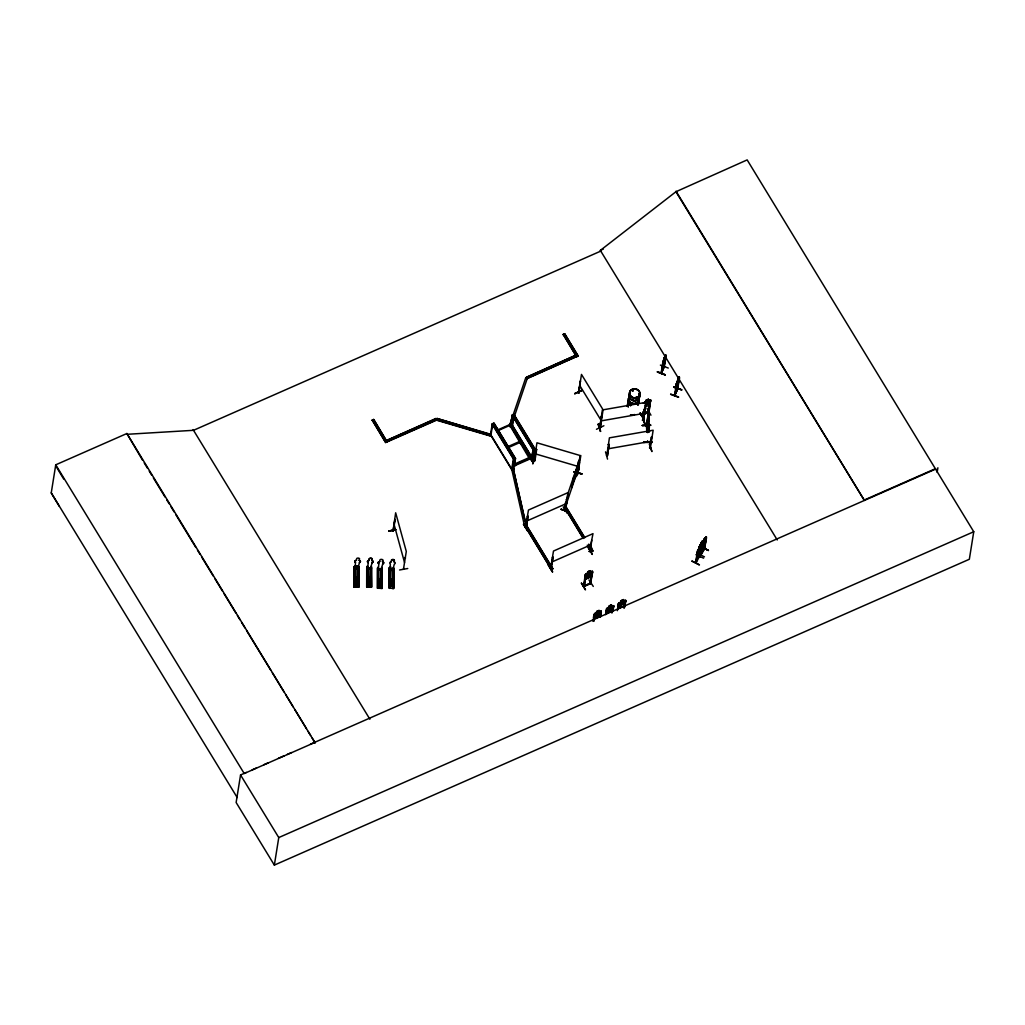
<?xml version="1.0" encoding="UTF-8"?>
<svg xmlns="http://www.w3.org/2000/svg" width="1025" height="1025" viewBox="0 0 1025 1025"><rect width="100%" height="100%" fill="white"/><g stroke="black" fill="none" stroke-linecap="round" stroke-linejoin="round"><path stroke-width="1.5" d="M353.984 586.928L354.445 566.774L358.955 567.12L358.84 587.12L354.009 586.928L354.65 586.953L354.548 566.056L354.868 586.979L354.996 568.516M354.086 586.941L354.137 566.94M354.381 586.864L354.548 566.056M355.009 566.979L355.111 586.889M355.444 586.992L355.56 568.529M356.405 560.355L356.405 560.201A2.819 1.384 0.3 0 0 355.47 562.341L355.47 562.494A2.819 1.384 0.3 0 1 356.405 560.355L356.636 558.715A1.409 0.692 0.3 0 1 358.161 558.074A1.409 0.692 0.3 0 1 359.455 558.83L359.455 558.984M355.918 566.697L356.111 565.672M357.213 566.748L357.405 565.723M357.469 568.593L357.405 585.518L357.571 568.606M358.032 584.007L358.135 568.619M355.47 562.341L355.201 567.824L358.02 567.94L355.201 567.671M358.238 584.019L358.442 566.223L358.865 587.12M354.624 586.966L358.571 586.941L358.442 566.223M359.211 560.47L359.211 560.316A2.819 1.384 0.3 0 1 359.455 562.507L359.455 562.661A2.819 1.384 0.3 0 0 359.211 560.47L359.455 558.83M366.835 567.043L367.245 587.082L367.539 566.184L366.732 567.03L366.668 587.043L371.524 587.222L371.614 567.222L370.947 567.184M367.027 586.966L367.206 566.172M367.475 585.518L367.552 568.606M367.924 566.915L367.77 586.992M368.039 584.019L368.103 568.644M369.051 560.457L369.051 560.303A2.819 1.384 0.3 0 0 368.129 562.443L368.129 562.597A2.819 1.384 0.3 0 1 369.051 560.457L369.295 558.817A1.409 0.692 0.3 0 1 370.807 558.189A1.409 0.692 0.3 0 1 372.113 558.933L372.113 559.086A1.409 0.692 0.3 0 0 370.807 558.343A1.409 0.692 0.3 0 0 369.295 558.971L369.295 558.817M368.116 584.032L368.206 568.632M370.153 585.634L370.127 568.696M370.678 568.734L370.64 587.197L370.781 568.721M368.129 562.443L367.86 567.927L370.678 568.042L367.86 567.773M371.422 566.338L371.498 587.222L371.101 566.325L371.217 587.043L367.309 587.056M371.87 560.572L371.87 560.419A2.819 1.384 0.3 0 1 372.101 562.61L372.101 562.763A2.819 1.384 0.3 0 0 371.87 560.572L372.113 558.933M378.071 569.964L381.941 570.272L382.056 569.554L378.071 569.964L378.174 567.363L377.367 568.222L377.341 588.235L382.158 588.401L381.736 567.517L381.62 582.238M377.713 568.145L377.636 588.068L382.133 588.414M377.841 586.71L377.841 567.35M378.02 571.322L378.123 586.723L378.276 571.348M378.443 588.171L378.289 568.273M378.75 586.748L378.84 569.823M379.686 561.636L379.686 561.482A2.819 1.384 0.3 0 0 378.763 563.635L378.763 563.788A2.819 1.384 0.3 0 1 379.686 561.636L379.929 559.996A1.409 0.692 0.3 0 1 381.441 559.368A1.409 0.692 0.3 0 1 382.735 560.124L382.504 561.764A2.819 1.384 0.3 0 1 382.735 563.955L382.735 563.801A2.819 1.384 0.3 0 0 382.504 561.61L382.735 560.124M380.762 569.874L380.685 586.8L380.775 569.887M381.121 568.196L381.223 588.376M381.338 582.226L381.313 569.913M378.494 568.965L381.3 569.08M381.543 582.238L381.415 569.913M382.043 588.414L382.056 567.53M389.628 568.375L388.975 568.35L389.474 588.388L389.436 567.478L389.667 570.092M389.551 582.226L389.769 567.491M389.833 582.238L389.782 569.913M390.051 588.299L389.795 568.375M390.089 588.312L390.448 568.414M390.371 582.264L390.448 569.951M390.82 568.119L391.012 567.094M394.1 561.738L394.1 561.892A2.819 1.384 0.3 0 1 394.343 564.07L392.908 569.362L390.089 569.247L390.358 563.904A2.819 1.384 0.3 0 1 391.294 561.764L391.294 561.61M391.524 560.124L391.524 560.278A1.409 0.692 0.3 0 1 393.049 559.65A1.409 0.692 0.3 0 1 394.343 560.406L394.343 560.252A1.409 0.692 0.3 0 0 393.049 559.496A1.409 0.692 0.3 0 0 391.524 560.124L391.294 561.764M392.383 586.941L392.357 570.002M392.87 588.517L392.716 569.862M392.742 569.938L392.626 588.388M392.908 569.362L390.089 569.093M392.921 586.966L393.023 570.041M393.19 588.517L393.331 567.645L393.741 588.542L393.843 568.529L393.19 568.503L393.831 568.542M393.395 588.44L393.664 567.658M648.761 416.611L648.658 414.407L646.416 426.349L648.172 413.818L648.838 419.763L647.185 431.269M648.838 419.75L646.877 432.178L646.416 425.132M699.55 556.959L701.228 545.672L699.793 556.78M699.742 556.844L699.524 556.203L696.001 563.033M647.864 417.649C648.159 433.857 649.145 407.028 648.287 418.405M648.505 427.028L648.876 431.717L648.953 423.479L649.402 425.99M378.494 569.118L378.763 563.635M648.889 432.063L649.068 424.811M643.546 442.223L651.977 441.967L644.956 442.121M648.274 418.687L648.197 422.403L648.928 416.791M646.788 426.272L646.327 425.631M646.467 426.067L646.813 425.273M648.312 414.113L647.851 423.812M648.172 428.911L648.389 431.768L648.236 426.823M647.941 442.211L647.967 441.737M647.582 429.911L647.352 422.121M526.273 527.478C524.185 528.093 527.644 525.812 525.389 527.503L527.901 516.203L526.248 527.542L525.543 527.773L528.452 510.04L567.952 492.653L564.993 510.514L565.608 509.912M577.498 473.793L577.805 472.692M578.126 472.833L577.754 473.947L579.471 462.147M515.037 464.697L514.883 465.619L514.793 460.917M370.076 578.83L369.858 577.908M390.768 579.163L390.602 580.265M59.348 506.388L51.25 492.923L55.747 464.812L126.895 433.511L315.213 743.035L312.279 738.218M142.565 460.212L126.895 433.511M246.372 772.402L240.555 774.964L236.134 802.498L274.354 865.1L969.342 559.266L973.75 531.732L747.161 159.9L675.949 191.726L864.395 500.443L676.026 191.214M274.354 865.1L278.762 837.566L240.555 774.964M490.488 436.086L491.013 434.382L436.996 418.469L490.949 434.728L490.488 436.086L436.483 420.173L385.669 442.544L372.216 420.083L373.664 419.443L387.104 441.903M435.753 418.546L436.483 420.173L435.753 418.546L386.322 440.609L373.664 419.443M354.881 566.069L358.353 566.799M354.419 577.37L358.609 577.69M354.394 581.201L358.596 581.521M358.942 567.12L358.776 566.236M385.669 442.544L372.216 420.083M367.065 577.472L371.268 577.793M367.053 581.303L371.242 581.623M377.7 580.688L381.889 581.008M377.674 584.519L381.864 584.839M395.714 529.899L388.821 531.014L395.714 529.682M393.228 530.117L393.023 531.232L395.663 512.795L406.297 551.476L403.466 569.183M394.868 519.432L393.023 531.232M392.87 530.028L393.318 531.181L395.061 520.085M389.436 567.478L389.474 588.388M389.257 588.03L393.1 588.504M394.1 561.892L394.343 560.252M393.228 570.246L393.651 569.682L393.536 570.4L389.321 570.22L389.756 569.528M399.558 569.99L407.745 568.516M492.256 423.812L490.501 434.818L512.103 470.206L513.743 469.476L515.511 458.47L493.909 423.082L492.256 423.812L513.858 459.187L512.103 470.206M490.949 435.061L492.589 424.85M493.909 423.082L515.447 458.867L513.794 459.597L492.192 424.209M509.938 424.401L525.761 377.764L527.337 378.225L578.151 355.854L564.647 333.74L563.212 334.381L576.652 356.841L563.212 334.381M510.13 427.053L509.438 424.734L529.694 459.097L529.272 458.406M510.45 426.041L512.218 415.023L513.858 414.305L535.46 449.68L533.705 460.699L532.052 461.429L529.566 457.342M512.551 416.073L510.911 426.285L512.551 425.554L514.191 415.343L512.551 416.073L509.899 425.388L497.74 430.769M512.628 421.993L512.103 425.311L531.206 456.612M513.102 419.071L513.858 414.305M525.761 377.764L527.273 378.571L578.151 355.854M511.629 469.399L513.41 458.944L515.05 458.226M526.491 377.277L575.922 355.201L526.491 377.277L527.273 378.571L526.543 376.931M514.114 464.056L514.588 461.148M531.732 460.379L533.359 450.167L535.012 449.437L534.538 452.358M532.052 461.429L533.82 450.411L512.218 415.023M532.833 463.8L535.268 456.612L532.898 463.62M533.602 458.201L534.076 455.279M523.378 524.313L527.516 530.963M534.294 460.238L536.946 442.787L580.15 455.523L578.395 466.529M551.373 569.464L524.428 524.877L525.863 524.249L552.808 568.824L551.373 569.464L524.377 525.223L524.326 524.467L525.94 524.236L513.294 468.822L525.184 521.507M534.909 460.43L534.089 460.071L534.935 460.738L536.69 449.45L535.87 449.488L536.69 449.45M534.371 459.802L534.807 460.725M527.901 516.203L526.363 527.401M578.1 356.2L564.647 333.74M582.174 390.205L574.782 393.498M552.565 571.758L548.439 565.172M548.413 565.326L552.552 571.976L548.477 565.134M579.061 392.78L580.406 381.108L578.677 392.78M551.373 568.478L552.936 557.203L550.425 568.555L551.45 568.017L550.566 568.785L553.487 551.04L592.988 533.653L589.452 551.719M578.638 392.793L578.664 391.653M578.728 392.165L581.482 374.42L603.084 409.795L600.291 427.873L601.637 415.894L599.984 427.681L600.061 426.541M580.15 381.223L578.805 392.895L578.343 392.165L579.023 392.678M552.936 557.203L550.745 568.747M561.149 509.194L569.093 512.154L561.136 509.233M563.186 506.824L567.273 513.435M583.212 538.445L564.442 507.273L565.89 506.645L584.698 537.472M565.288 509.771L564.237 510.463L565.582 502.442M566.21 499.636L566.735 499.111L564.544 510.655M565.774 505.171L565.185 510.386L564.455 510.655M565.608 510.027L567.312 498.906M571.95 487.528L573.718 476.51M574.128 481.109L575.883 470.103M578.433 461.762L579.163 461.968L578.433 461.762L576.588 473.012L577.216 473.281L578.113 468.271M576.832 472.358L576.562 473.076M578.728 469.629L576.319 476.407M565.403 510.501L568.17 492.846L580.829 455.536L577.805 473.947L579.266 462.787M581.982 474.037L573.859 471.833M596.473 429.283L603.892 425.747M599.792 427.566L599.907 426.861M642.547 420.429L644.315 409.142L645.058 409.013L643.354 420.314L642.47 420.173L643.29 420.032L646.134 402.325L602.38 409.949L599.727 427.976L599.612 426.656L600.342 427.809M601.637 415.894L599.83 426.836M598.433 424.132L600.535 431.192M581.38 583.251L585.493 589.887L581.444 583.058M584.711 578.267L585.249 574.551L587.761 573.001L588.043 571.655M591.015 583.033L583.481 586.428L585.326 574.525M584.288 586.364L585.916 575.115L583.545 586.697L584.429 585.928M605.519 451.858L607.543 459.11M585.916 575.115L584.224 586.095M590.233 551.335L591.771 540.124M587.876 573.077L588.094 571.732L590.362 570.733M588.798 544.173C595.256 550.63 592.373 556.268 588.171 546.146M649.748 447.938L650.324 448.271L653.156 430.231L609.414 437.854L606.813 455.472M588.414 571.707L589.875 571.066M606.749 455.869L607.453 455.702L609.081 444.414L608.337 444.555L609.081 444.414M609.145 444.671L607.389 455.677L606.685 455.83M588.145 547.683L592.296 554.294M588.965 579.919L593.283 586.441M590.695 583.225L592.578 571.425L591.848 571.207C589.132 574.167 590.925 568.427 590.233 572.001L591.246 571.924L590.836 574.461L587.184 577.075L586.133 576.524L586.543 574L587.799 573.077M590.131 583.789L591.822 572.514L592.629 572.45L590.169 583.814L591.822 572.514M592.45 571.399L590.977 576.716L585.326 579.24L584.673 578.19M592.975 621.406L594.923 613.398L601.278 611.054L600.483 616.64M593.373 620.061L594.654 614.821L593.783 621.342M593.642 621.112L594.654 614.821M600.624 614.705L601.201 611.105L598.882 611.784L599.138 610.272L596.717 611.348L594.884 616.23L595.922 616.781L598.19 615.782L599.984 611.63L598.843 611.707M599.817 616.935L601.239 611.925L600.624 616.871M599.945 617.165L600.573 612.22M605.801 612.527L607.274 607.966L613.668 605.685L611.233 606.352L611.489 604.84L609.055 605.916L607.223 610.798L608.261 611.348L610.528 610.349L612.322 606.198L611.182 606.288M605.57 614.398L606.416 608.799M605.711 614.628L606.992 609.388L606.377 614.334M606.236 614.103L606.992 609.388M649.068 411.64C632.361 421.326 647.07 409.103 649.004 412.037L650.542 400.788L648.172 412.357L649.876 401.083M641.624 414.484L641.701 415.279L649.004 411.999M611.528 604.917L611.272 606.198M642.098 414.689L642.239 414.638M642.278 414.997L642.842 411.781M642.393 416.509L644.892 423.671L642.47 416.278M611.899 613.078L613.578 606.493L612.963 611.438M644.315 409.142L642.662 420.429L643.444 419.609M648.863 412.101L650.632 399.981L648.197 400.647L648.453 399.135L646.019 400.211L645.852 401.633L643.341 403.184L650.555 400.032M612.297 611.733L612.912 606.787M645.852 401.633L646.07 400.288M612.963 609.273L613.539 605.673M642.291 425.618L650.747 425.17L642.316 425.362M612.822 611.207L613.629 605.621M648.364 399.225L648.146 400.57L649.286 400.493L648.889 403.017L645.225 405.644M644.52 423.53L642.432 416.291M650.632 399.981L648.992 405.208M646.942 431.704L646.647 425.529L648.12 414.6L648.466 415.253M618.447 603.507C615.705 609.427 620.407 608.555 624.161 605.698L625.122 604.02M617.357 610.682L618.498 603.571M648.748 414.523L648.53 415.881L648.274 415.125M617.755 609.337L619.036 604.097L618.511 604.622M618.421 609.042L619.036 604.097M647.48 431.269L648.351 422.851M647.557 432.499C649.799 433.28 646.929 405.695 648.543 424.427M647.8 431.833L648.3 428.681M665.225 374.74L657.358 371.768L665.212 374.791M647.851 432.499L648.364 429.347M649.004 425.708L648.863 431.999M623.226 600.983L624.366 600.906L623.956 603.43L620.304 606.044L619.254 605.493L621.163 600.624M650.952 415.202L646.942 408.334M649.184 427.976L648.774 430.5L648.915 427.848M648.915 424.491L649.081 425.26L649.389 423.773L649.363 427.553M647.582 441.147L647.941 441.89M660.395 365.105L668.274 368.052M649.414 444.414L651.926 451.577L649.543 444.376M662.957 361.505L661.125 373.42L664.072 366.361M664.482 366.348L661.394 373.523L664.021 358.827M623.943 607.787L625.622 601.188L625.007 606.147M651.349 437.047L649.76 448.373C649.043 446.99 652.771 435.113 651.413 437.303M663.444 360.339L664.879 357.2L661.497 373.407M624.084 608.017L624.942 601.483M663.957 359.275L661.304 372.78M664.085 358.891L664.367 357.328M625.045 604.058L625.66 600.317L624.609 607.492M665.366 356.418L663.162 363.337L665.302 355.303L664.303 357.776M665.609 356.316L663.816 367.398L666.16 355.803L664.187 367.373M663.854 366.835L665.648 355.188M673.784 387.245L681.843 389.82L673.848 386.989M675.872 387.258L676.397 383.529L674.565 395.445L677.653 388.27M677.397 381.3L674.886 395.548L677.82 379.352M677.525 380.916L678.652 377.303L676.615 385.387L678.806 378.443L678.345 381.467L676.5 384.939M678.319 379.224L676.359 384.362L676.91 383.863M678.396 378.776L678.652 377.303M677.256 389.423L679.357 376.918L677.243 389.257M677.525 389.526L679.601 377.828M678.614 397.008L670.722 394.087M681.728 389.948L673.835 387.13M691.978 561.213L699.46 564.929L692.003 560.995M695.949 554.704L703.586 558.177M697.013 553.128L704.483 556.844M695.591 563.007L697.436 551.078L700.921 545.018M696.283 562.597L697.743 551.347L695.911 562.328M695.885 563.071L699.012 547.171M699.191 547.043L698.755 548.554M698.896 550.476L701.113 542.891M699.998 546.568L700.267 545.095L700.075 546.607L700.562 545.966M701.023 542.853L700.165 545.736M700.818 544.698C702.035 546.492 695.501 557.92 698.922 550.041L700.511 546.299L700.062 549.323L697.679 552.552M701.292 542.763L702.074 541.507M702.035 542.75L700.408 547.222M704.559 548.554L700.6 554.871L700.972 553.923M701.946 546.748L702.689 541.7L700.805 545.646M706.533 537.728L704.431 549.387L706.392 536.818L702.535 543.096L700.664 554.845M702.996 542.994L703.304 540.534L700.895 555.076L703.06 543.417M703.778 540.918L703.368 543.442L704.969 538.958L703.073 541.905L704.034 539.137L705.969 536.959M703.893 540.534L704.239 538.983M705.008 537.728L704.175 539.432M704.495 549.272L704.623 548.144M704.162 549.195L706.392 536.818M700.985 546.658L708.429 550.476L700.998 546.517M937.158 472.333L937.888 467.772M632.002 390.41L632.63 389.756M632.681 390.871L632.297 390.153M636.358 396.97L637.025 397.277M661.074 373.369L664.123 366.719M675.232 394.497L674.629 395.048L677.743 389.013M677.576 389.244L677.589 388.347M564.275 510.36L564.916 509.694M564.378 510.027L565.044 509.72M589.26 551.463L590.144 550.694L589.58 551.271M583.545 585.993L584.212 585.736M642.393 414.561L641.471 414.958M648.12 412.063L648.992 411.627M561.098 509.438L569.208 511.782M664.879 360.595L665.417 358.558M358.02 567.94L359.455 562.507M370.678 568.042L372.101 562.61M381.3 569.234L382.735 563.801M665.366 356.444L663.047 362.914M657.294 372.024L665.161 375.022M599.548 427.053L600.509 427.361M607.377 455.023L606.531 455.51L607.466 455.01M700.754 548.516L697.038 555.396M705.085 542.417L705.725 540.406L702.176 547.376L701.907 546.62M702.714 544.173L700.575 548.618M535.076 460.084L534.115 460.494M577.472 472.845L577.459 472.576M576.281 476.638L578.689 469.412M676.462 383.619L679.434 376.944M436.483 420.173L436.996 418.469M514.063 417.342L527.337 378.225M566.402 503.864L579.061 466.554M533.359 450.167L530.309 458.828L514.268 465.888M701.459 546.363L702.279 544.237M670.606 394.369L678.486 397.29M698.012 549.951L697.474 551.168M599.676 427.169L600.099 427.284M665.904 354.893L662.932 361.556M665.033 356.777L665.673 355.111M677.743 379.801L678.742 377.328M675.949 387.706L678.858 380.583L676 387.834M677.704 389L677.961 388.411L674.937 395.432M355.611 578.228L356.303 577.562M357.328 578.92L357.007 577.664L355.713 578.023M379.019 579.202L378.904 579.945M380.736 579.907L379.019 580.022M390.499 579.637L391.435 578.958M392.216 580.342L391.166 579.087M636.371 396.867L636.922 397.316M643.418 419.904L642.688 420.007M650.388 448.181L649.568 447.682L650.439 447.477L649.581 448.066M650.055 403.619L649.081 405.298L644.763 407.104M590.938 576.639L592.002 575.051M594.974 613.462L593.988 614.244L593.411 617.883L594.064 618.946L599.779 616.435L600.74 614.757M612.117 611.002L613.04 609.247L612.117 611.002L606.416 613.514L605.749 612.45M624.994 603.981L624.161 605.698M700.267 545.095L698.973 547.196L700.344 545.133M699.114 547.504L699.896 546.235M697.743 551.347L697.384 551.924L697.999 551.476M702.087 547.324L705.187 542.443M701.01 554.961L704.88 548.273M708.429 550.476L700.869 546.248M701.074 542.917L702.368 540.828L699.447 557.344M702.022 542.251L703.304 540.534M703.022 540.828L699.934 545.582M599.638 426.554L600.381 427.079M645.212 405.311L646.698 403.466L648.594 403.863L647.262 402.94L649.03 400.724L646.839 402.851L644.968 402.518L646.262 403.402M590.913 583.52L583.712 586.659M392.806 530.578L393.318 531.181M600.471 431.371L598.369 424.171M357.353 578.805L356.521 579.292M368.539 577.857L368.27 578.753M369.641 579.304L370.102 578.292M705.046 538.509L705.623 537.907L704.393 542.571L702.727 544.493M619.343 602.738L618.421 603.597L625.698 600.394M534.358 459.841L534.089 460.558M675.949 191.726L600.432 250.331L600.868 251.061L193.533 430.308L126.767 434.318M644.597 402.556L645.878 401.569M589.349 551.399L590.157 551.027M590.067 583.097L590.682 582.802M643.572 418.238L640.33 412.921M357.2 578.971L355.637 578.536M369.858 579.074L368.526 579.023M379.148 579.163L380.48 579.215M700.895 545.095L701.958 544.941L701.01 545.518M574.756 393.664L582.136 390.358M601.752 416.611L602.123 416.765M528.042 516.433L527.234 516.498M553.077 557.433L552.27 557.51M592.309 554.448L588.491 547.709M603.341 249.049L600.33 250.382L777.245 539.97M563.148 334.727L564.596 334.086M372.165 420.417L373.6 419.789M387.77 439.981L435.702 418.892M385.72 442.198L436.535 419.827L490.552 435.74M497.317 430.077L510.053 424.465L530.463 457.906L514.409 464.966M507.516 446.798L519.637 441.455M520.059 442.159L519.444 442.428L520.495 442.851M508.272 447.643L520.2 442.39M520.636 443.082L520.008 443.364L521.059 443.787M513.858 459.187L515.511 458.47M533.82 450.411L535.46 449.68M650.017 401.313L650.683 401.018M529.425 457.483L514.601 464.005L515.601 465.632M526.683 521.046L566.184 503.659M524.377 525.223L525.812 524.595L552.808 568.824M564.391 507.618L565.826 506.978L584.647 537.817M551.719 562.059L591.22 544.672M551.424 569.118L552.872 568.478M591.451 551.501L592.886 550.873M590.451 570.643L588.017 571.719M585.377 575.64L586.057 575.345M591.963 572.744L592.629 572.45M591.041 576.729L585.326 579.24M584.276 585.813L590.028 583.276M595 613.501L596.499 612.707M608.888 607.338L607.274 607.966M619.382 602.764L620.919 602.047M594.128 615.346L594.795 615.051M600.701 612.45L601.38 612.156M606.467 609.913L607.133 609.619M613.053 607.018L613.719 606.723M625.083 601.713L625.762 601.419M864.485 499.931L935.62 468.617M252.188 769.852L256.558 767.93M263.835 764.727L268.204 762.805M278.39 758.321L284.207 755.758M287.128 754.477L291.484 752.555M310.408 744.227L935.543 469.13M315.341 742.228L244.206 773.529L55.747 464.812M278.762 837.566L973.75 531.732M357.482 567.056L358.135 567.081L357.687 586.979M354.804 586.953L355.47 586.992M357.379 587.043L358.045 587.082M367.463 587.069L368.129 587.094M370.038 587.158L370.704 587.184M599.497 427.617L600.407 427.412M368.705 577.844L369.987 578.202M391.896 580.509L390.615 580.15M633.194 390.999L632.169 390.704M644.392 409.398L645.135 409.27M598.023 424.26L600.522 431.423M600.355 427.771L599.715 427.938M395.573 529.515L388.834 531.04M405.516 558.113L405.042 557.51M403.568 568.478L403.696 568.145M600.624 420.968L644.366 413.331M607.646 448.873L651.4 441.237M370.73 567.197L370.345 587.082M369.436 579.266L368.718 579.151M648.838 416.829L648.748 414.407M642.291 425.516L650.747 425.208M651.977 442.018L643.508 442.377L651.977 442.569M648.569 421.493L648.389 419.071L648.043 427.002M647.185 424.209L647.685 429.911M648.236 423.376C647.518 411.307 647.313 437.009 648.248 423.44M379.583 580.432L380.634 580.099L380.301 578.958M592.501 571.476L586.185 573.692M577.318 473.23L576.627 472.679M535.178 453.806L576.896 466.093M664.802 360.557L662.56 365.81M663.457 361.838L663.188 362.44M633.002 389.846L633.322 390.487M647.646 441.89L647.505 441.224M357.2 577.805L357.456 578.51M582.162 390.461L574.782 393.754M640.266 413.113L643.546 418.456L639.933 413.293M579.714 385.426L601.316 420.814M624.968 600.176L623.264 601.06L623.52 599.548L621.137 600.688M588.734 544.518L592.834 551.219M564.442 507.273L583.263 538.099M587.299 545.146L591.387 551.847M512.167 424.914L532.103 457.573M533.372 459.648L533.769 460.302L532.116 461.019L510.514 425.631M513.41 468.438L513.807 469.078L512.167 469.809L490.565 434.421M193.084 429.59L369.897 719.23M144.23 462.928L147.562 468.387M149.227 471.116L151.726 475.203M153.378 477.919L165.025 496.997M166.691 499.726L169.189 503.813M170.855 506.542L174.186 511.988M175.852 514.717L195.813 547.427M197.479 550.156L199.978 554.243M201.63 556.959L213.277 576.05M214.942 578.766L222.438 591.041M224.091 593.757L235.737 612.835M237.403 615.564L239.901 619.651M241.567 622.38L244.898 627.825M246.564 630.554L270.69 670.081M272.343 672.797L283.989 691.888M285.655 694.604L293.15 706.878M294.803 709.595L306.462 728.673M308.115 731.402L310.613 735.489M51.25 492.923L237.198 797.54M55.619 465.619L63.717 479.085M696.859 554.692L697.128 555.435M393.895 523.813L404.529 562.482M511.693 469.053L524.275 524.8M648.107 419.789L648.274 420.545M649.632 431.192L649.286 430.538L649.337 431.205M648.364 416.342L647.954 425.798M648.056 418.777L648.172 420.558M637.973 399.917A5.266 4.574 9.1 0 1 637.857 404.491M630.644 405.746A5.266 4.574 9.1 0 1 628.889 399.378M638.985 394.113A5.356 4.651 9.1 0 1 634.168 400.839A5.266 4.587 9.1 0 1 629.773 393.792M629.734 393.574A5.356 4.651 9.1 0 0 634.168 400.839A5.266 4.587 9.1 0 0 638.882 394.317M639.011 393.959A5.356 4.651 9.1 0 1 634.193 400.685A5.356 4.651 9.1 0 1 629.76 393.421M638.959 393.818A5.266 4.587 9.1 0 1 634.232 400.429A5.266 4.587 9.1 0 1 629.863 393.28M639.023 398.148A5.356 4.651 9.1 0 1 632.335 403.478A5.356 4.651 9.1 0 1 630.144 395.535M639.113 399.186A5.266 4.587 9.1 0 1 631.733 403.004A5.266 4.587 9.1 0 1 630.234 395.419M639.036 399.699A5.266 4.587 9.1 0 1 632.976 403.901A5.266 4.587 9.1 0 1 628.735 397.905M629.286 396.829A5.266 4.587 9.1 0 1 630.157 395.932M639.152 399.532A5.356 4.651 9.1 0 1 631.656 403.402A5.356 4.651 9.1 0 1 630.119 395.688M628.85 399.66A5.266 4.574 9.1 0 0 629.529 405.247A5.253 4.561 9.1 0 1 628.863 399.66M627.774 405.9A5.266 4.587 9.1 0 1 629.248 401.544M627.3 406.361A5.356 4.651 9.1 0 1 627.864 405.272A5.356 4.651 9.1 0 0 627.326 406.208M627.428 406.054A5.266 4.587 9.1 0 1 627.992 404.977M628.248 406.746A5.356 4.651 9.1 0 1 629.248 401.159M638.127 403.773A5.356 4.651 9.1 0 1 638.268 404.99M628.222 406.899A5.356 4.651 9.1 0 1 629.222 401.313M354.548 568.093L354.432 568.811L358.648 568.99L358.763 568.273L354.548 568.093M354.407 579.394L358.622 579.573L354.407 579.394M354.381 583.238L358.609 583.404L354.381 583.238M354.381 584.583L358.596 584.762L354.381 584.583M367.193 568.196L367.078 568.913L371.306 569.093L371.422 568.375L367.193 568.196M367.065 579.509L371.281 579.676L367.065 579.509M367.04 583.34L371.255 583.52L367.04 583.34M367.027 584.698L371.255 584.865L367.027 584.698M377.7 578.664L381.928 578.843L377.7 578.664M377.674 582.495L381.902 582.674L377.674 582.495M377.661 585.877L381.889 586.057L377.661 585.877M389.308 578.792L393.523 578.971L389.308 578.792M389.295 580.816L393.51 580.996L389.295 580.816M389.282 582.623L393.498 582.802L389.282 582.623M389.269 584.647L393.498 584.827L389.269 584.647M389.269 586.005L393.485 586.185L389.269 586.005M573.872 471.705L582.059 473.909L573.859 471.731M587.761 573.462L587.351 575.986L589.618 574.999L590.028 572.462L587.761 573.462M596.499 613.168L596.089 615.692L598.357 614.692L598.767 612.168L596.499 613.168M597.152 611.4L598.613 610.759L597.152 611.4M608.837 607.735L608.44 610.259L610.708 609.26L611.105 606.736L608.837 607.735M609.503 605.967L610.964 605.327L609.503 605.967M645.814 402.031L645.404 404.555L647.672 403.555L648.082 401.031L645.814 402.031M646.467 400.262L647.928 399.622L646.467 400.262M620.881 602.431L620.471 604.968L622.739 603.968L623.149 601.432L620.881 602.431M621.534 600.676L622.995 600.035L621.534 600.676M698.73 548.977L698.32 551.501L699.921 547.017L698.73 548.977M703.406 541.738L702.868 544.967L705.085 541.341L705.559 538.24L703.406 541.738M586.915 573.949L588.209 574.833L586.338 577.152L588.645 574.91L590.541 575.294L589.208 574.384L591.002 572.206L588.786 574.282L586.915 573.949M595.653 613.655L596.947 614.539L595.077 616.845L597.383 614.603L599.279 615L597.959 614.077L599.74 611.899L597.524 613.988L595.653 613.655M608.004 608.222L609.298 609.106L607.428 611.413L609.734 609.183L611.63 609.567L610.298 608.645L612.092 606.467L609.875 608.555L608.004 608.222M620.035 602.931L621.329 603.802L619.459 606.121L621.765 603.879L623.661 604.276L622.329 603.353L624.123 601.175L621.906 603.264L620.035 602.931M513.794 414.702L512.154 415.42L533.756 450.808L535.396 450.09L513.794 414.702M648.928 421.16L648.697 421.826L648.928 421.16M637.883 404.311A5.266 4.574 9.1 0 0 637.998 399.737A5.253 4.561 9.1 0 1 637.87 404.311M628.927 399.199A5.266 4.574 9.1 0 0 630.67 405.567A5.253 4.561 9.1 0 1 628.927 399.212M630.964 396.316A5.266 4.574 9.1 0 0 639.792 394.779A5.266 4.574 9.1 0 0 633.514 388.795A5.266 4.574 9.1 0 0 630.964 396.316M630.926 396.572A5.266 4.574 9.1 0 0 639.754 395.035A5.266 4.574 9.1 0 0 633.476 389.039A5.266 4.574 9.1 0 0 630.926 396.572A5.253 4.561 9.1 0 0 639.741 395.035A5.253 4.561 9.1 0 0 633.476 389.052A5.253 4.561 9.1 0 0 630.926 396.572M637.806 404.773A5.266 4.574 9.1 0 0 637.934 400.198A5.253 4.561 9.1 0 1 637.793 404.76M630.542 414.766A5.266 4.574 9.1 0 0 634.526 414.536A5.253 4.561 9.1 0 1 630.542 414.766"/></g></svg>
